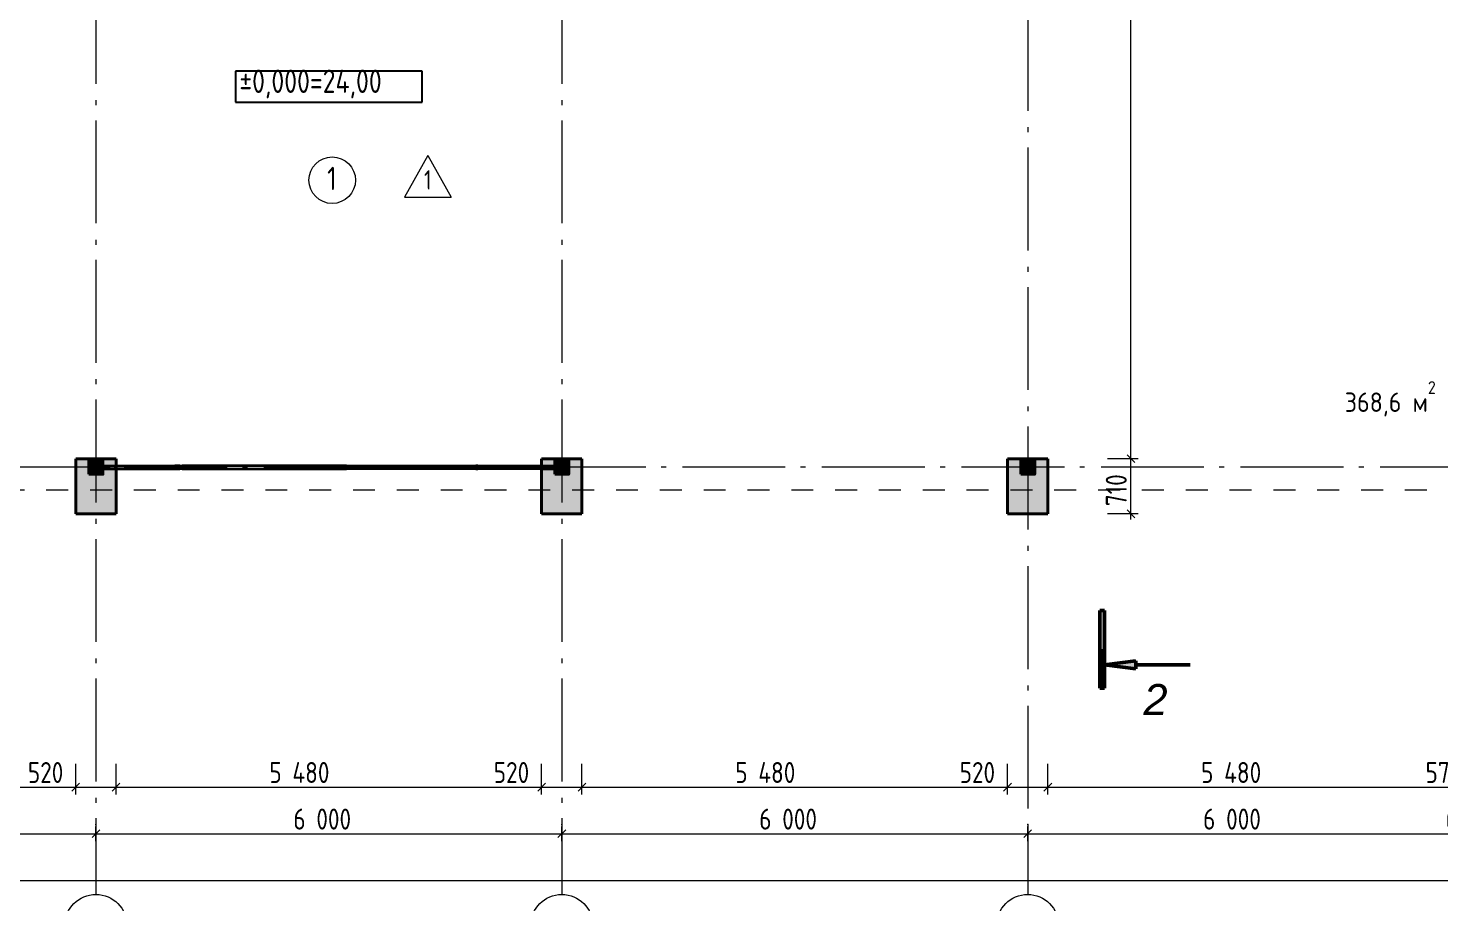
# Model space of a CAD drawing. Header units: millimetres. Extents: x -61690 to 288735, y 32617 to 77592.
# Drawn here: x -34143 to -15964, y 51846 to 63110 of the extents above; entities that cross this region are included whole.
import ezdxf
from ezdxf.enums import TextEntityAlignment as Align

# ---------------------------------------------------------------- set-up
doc = ezdxf.new("R2010")
doc.units = ezdxf.units.MM
doc.header["$MEASUREMENT"] = 0
doc.linetypes.add('Dashed', pattern=[564.444447, 282.222223, -282.222223])
doc.linetypes.add('Double Dashed', pattern=[1797.222233, 1325, -211.666656, 63.333344, -197.222233])
for name, color, linetype in [('колонны', 7, 'Continuous'), ('оси', 7, 'Continuous'), ('отделка', 7, 'Continuous'), ('размеры', 7, 'Continuous'), ('размеры внутр', 7, 'Continuous'), ('разрезы', 7, 'Continuous'), ('№ помещений', 7, 'Continuous')]:
    doc.layers.add(name, color=color, linetype=linetype)
for name, color, linetype, lineweight in [('колонны_Ном._пера__94', 252, 'Continuous', 13), ('колонны_Ном._пера__99', 7, 'Continuous', 40), ('оси_Ном._пера__96', 7, 'Continuous', 13), ('оси_Ном._пера__97', 7, 'Continuous', 20), ('отделка_Ном._пера__91', 255, 'Continuous', 13), ('отделка_Ном._пера__99', 7, 'Continuous', 40), ('площади_Ном._пера__96', 7, 'Continuous', 13), ('размеры внутр_Ном._пера__51', 98, 'Continuous', 50), ('размеры внутр_Ном._пера__96', 7, 'Continuous', 13), ('размеры_Ном._пера__1', 7, 'Continuous', 25), ('размеры_Ном._пера__51', 98, 'Continuous', 50), ('размеры_Ном._пера__96', 7, 'Continuous', 13), ('разрезы_Ном._пера__100', 7, 'Continuous', 50), ('разрезы_Ном._пера__96', 7, 'Continuous', 13), ('разрезы_Ном._пера__97', 7, 'Continuous', 20), ('стены внутр_Ном._пера__96', 7, 'Continuous', 13), ('чертеж_Ном._пера__98', 7, 'Continuous', 35), ('экспликац проемов_Ном._пера__1', 7, 'Continuous', 25), ('экспликац проемов_Ном._пера__97', 7, 'Continuous', 20), ('№ помещений_Ном._пера__96', 7, 'Continuous', 13)]:
    doc.layers.add(name, color=color, linetype=linetype, lineweight=lineweight)
doc.styles.add('СГЕНЕРИР_СТИЛЬ_1', font='isocp.shx')
doc.styles.add('СГЕНЕРИР_СТИЛЬ_2', font='gost_2_304-81_type.ttf')
doc.styles.add('СГЕНЕРИР_СТИЛЬ_3', font='CS_Gost2304.shx')
doc.styles.add('СГЕНЕРИР_СТИЛЬ_4', font='gost_2_304-81_type.ttf')
doc.styles.add('СГЕНЕРИР_СТИЛЬ_5', font='ariali.ttf')
doc.dimstyles.new('СГЕНЕРИР_СТИЛЬ__1', dxfattribs={"dimtxt": 270.000005, "dimasz": 95, "dimexe": 0.18, "dimexo": 0, "dimgap": 0.09, "dimtad": 1, "dimtih": 1, "dimtoh": 1, "dimdec": 0, "dimzin": 0, "dimdsep": 46, "dimtxsty": 'СГЕНЕРИР_СТИЛЬ_2', "dimblk": 'ARROWHEAD_6', "dimblk1": 'ARROWHEAD_6', "dimblk2": 'ARROWHEAD_6', "dimcen": 0.09, "dimclrd": 7, "dimclre": 7, "dimclrt": 98, "dimadec": 0, "dimazin": 0, "dimtfac": 1, "dimtdec": 4, "dimtmove": 2, "dimatfit": 3, "dimfxl": 1, "dimtolj": 1, "dimtzin": 0, "dimarcsym": 0})
doc.dimstyles.new('СГЕНЕРИР_СТИЛЬ__2', dxfattribs={"dimtxt": 270.000005, "dimasz": 95, "dimexe": 0.18, "dimexo": 0, "dimgap": 0.09, "dimtad": 1, "dimtih": 1, "dimtoh": 1, "dimdec": 0, "dimzin": 0, "dimdsep": 46, "dimtxsty": 'СГЕНЕРИР_СТИЛЬ_2', "dimblk": 'ARROWHEAD_6', "dimblk1": 'ARROWHEAD_6', "dimblk2": 'ARROWHEAD_6', "dimcen": 0.09, "dimclrd": 7, "dimclre": 7, "dimclrt": 98, "dimadec": 0, "dimazin": 0, "dimtfac": 1, "dimtdec": 4, "dimtmove": 0, "dimatfit": 3, "dimfxl": 1, "dimtolj": 1, "dimtzin": 0, "dimarcsym": 0})
doc.dimstyles.new('СГЕНЕРИР_СТИЛЬ__4', dxfattribs={"dimtxt": 270.000005, "dimasz": 95, "dimexe": 0.18, "dimexo": 300, "dimgap": 0.09, "dimtad": 1, "dimdec": 0, "dimzin": 0, "dimdsep": 46, "dimtxsty": 'СГЕНЕРИР_СТИЛЬ_2', "dimblk": 'ARROWHEAD_6', "dimblk1": 'ARROWHEAD_6', "dimblk2": 'ARROWHEAD_6', "dimcen": 0.09, "dimclrd": 7, "dimclre": 7, "dimclrt": 98, "dimadec": 0, "dimazin": 0, "dimtfac": 1, "dimtdec": 4, "dimtmove": 0, "dimatfit": 3, "dimfxl": 1, "dimtolj": 1, "dimtzin": 0, "dimarcsym": 0})
doc.dimstyles.new('СГЕНЕРИР_СТИЛЬ__6', dxfattribs={"dimtxt": 270.000005, "dimasz": 95, "dimexe": 0.18, "dimexo": 300, "dimgap": 0.09, "dimtad": 1, "dimtih": 1, "dimtoh": 1, "dimdec": 0, "dimzin": 0, "dimdsep": 46, "dimtxsty": 'СГЕНЕРИР_СТИЛЬ_2', "dimblk": 'ARROWHEAD_6', "dimblk1": 'ARROWHEAD_6', "dimblk2": 'ARROWHEAD_6', "dimcen": 0.09, "dimclrd": 7, "dimclre": 7, "dimclrt": 98, "dimadec": 0, "dimazin": 0, "dimtfac": 1, "dimtdec": 4, "dimtmove": 0, "dimatfit": 3, "dimfxl": 1, "dimtolj": 1, "dimtzin": 0, "dimarcsym": 0})

# ---------------------------------------------------------------- blocks, each defined once
blk = doc.blocks.new('Стена_3_2', base_point=(-21271, 57566))
at = {"layer": 'отделка_Ном._пера__91', "linetype": 'Continuous'}
blk.add_hatch(color=256, dxfattribs=at).paths.add_polyline_path([(-21531, 57566), (-21531, 56856), (-21011, 56856), (-21011, 57566)])
at = {"layer": 'отделка_Ном._пера__99', "linetype": 'Continuous', "flags": 128}
for points in [[(-21531, 57566), (-21531, 56856)], [(-21011, 57566), (-21531, 57566)], [(-21011, 56856), (-21011, 57566)], [(-21531, 56856), (-21011, 56856)]]:
    blk.add_lwpolyline(points, dxfattribs=at)
blk = doc.blocks.new('Стена_13_2', base_point=(-33271, 57566))
at = {"layer": 'отделка_Ном._пера__91', "linetype": 'Continuous'}
blk.add_hatch(color=256, dxfattribs=at).paths.add_polyline_path([(-33531, 57566), (-33531, 56856), (-33011, 56856), (-33011, 57566)])
at = {"layer": 'отделка_Ном._пера__99', "linetype": 'Continuous', "flags": 128}
for points in [[(-33531, 57566), (-33531, 56856)], [(-33011, 57566), (-33531, 57566)], [(-33011, 56856), (-33011, 57566)], [(-33531, 56856), (-33011, 56856)]]:
    blk.add_lwpolyline(points, dxfattribs=at)
blk = doc.blocks.new('Стена_14_2', base_point=(-27271, 57566))
at = {"layer": 'отделка_Ном._пера__91', "linetype": 'Continuous'}
blk.add_hatch(color=256, dxfattribs=at).paths.add_polyline_path([(-27531, 57566), (-27531, 56856), (-27011, 56856), (-27011, 57566)])
at = {"layer": 'отделка_Ном._пера__99', "linetype": 'Continuous', "flags": 128}
for points in [[(-27531, 57566), (-27531, 56856)], [(-27011, 57566), (-27531, 57566)], [(-27011, 56856), (-27011, 57566)], [(-27531, 56856), (-27011, 56856)]]:
    blk.add_lwpolyline(points, dxfattribs=at)
blk = doc.blocks.new('Колонна_35_2', base_point=(-21271, 57456))
at = {"layer": 'колонны_Ном._пера__94', "linetype": 'Continuous'}
blk.add_hatch(color=256, dxfattribs=at).paths.add_polyline_path([(-21361, 57366), (-21181, 57366), (-21181, 57546), (-21361, 57546)])
at = {"layer": 'колонны_Ном._пера__99', "linetype": 'Continuous', "flags": 128}
blk.add_lwpolyline([(-21361, 57366), (-21181, 57366), (-21181, 57546), (-21361, 57546)], close=True, dxfattribs=at)
blk = doc.blocks.new('Колонна_36_2', base_point=(-27271, 57456))
at = {"layer": 'колонны_Ном._пера__94', "linetype": 'Continuous'}
blk.add_hatch(color=256, dxfattribs=at).paths.add_polyline_path([(-27361, 57366), (-27181, 57366), (-27181, 57546), (-27361, 57546)])
at = {"layer": 'колонны_Ном._пера__99', "linetype": 'Continuous', "flags": 128}
blk.add_lwpolyline([(-27361, 57366), (-27181, 57366), (-27181, 57546), (-27361, 57546)], close=True, dxfattribs=at)
blk = doc.blocks.new('Колонна_39_2', base_point=(-33271, 57456))
at = {"layer": 'колонны_Ном._пера__94', "linetype": 'Continuous'}
blk.add_hatch(color=256, dxfattribs=at).paths.add_polyline_path([(-33361, 57366), (-33181, 57366), (-33181, 57546), (-33361, 57546)])
at = {"layer": 'колонны_Ном._пера__99', "linetype": 'Continuous', "flags": 128}
blk.add_lwpolyline([(-33361, 57366), (-33181, 57366), (-33181, 57546), (-33361, 57546)], close=True, dxfattribs=at)
blk = doc.blocks.new('Стандартный маркер сетки_3')
at = {"layer": 'оси_Ном._пера__96', "linetype": 'Double Dashed'}
for p, q in [((900, 0), (0, 0)), ((900, 0), (17157, 0)), ((17157, 0), (18057, 0))]:
    blk.add_line(p, q, dxfattribs=at)
blk.add_point((17157, 0), dxfattribs=at)
blk.add_point((17157, 0), dxfattribs=at)
at = {"layer": 'оси_Ном._пера__97', "linetype": 'Continuous'}
blk.add_circle((18457, 0), 400, dxfattribs=at)
at = {"layer": 'оси_Ном._пера__96', "style": 'СГЕНЕРИР_СТИЛЬ_2'}
blk.add_attdef('AC_MarkerText_1', text='', height=350, rotation=90, dxfattribs=at).set_placement((18727, -122), align=Align.BOTTOM_LEFT)
blk = doc.blocks.new('Стандартный маркер сетки_4')
at = {"layer": 'оси_Ном._пера__96', "linetype": 'Double Dashed'}
for p, q in [((900, 0), (0, 0)), ((900, 0), (17157, 0)), ((17157, 0), (18057, 0))]:
    blk.add_line(p, q, dxfattribs=at)
blk.add_point((17157, 0), dxfattribs=at)
blk.add_point((17157, 0), dxfattribs=at)
at = {"layer": 'оси_Ном._пера__97', "linetype": 'Continuous'}
blk.add_circle((18457, 0), 400, dxfattribs=at)
at = {"layer": 'оси_Ном._пера__96', "style": 'СГЕНЕРИР_СТИЛЬ_2'}
blk.add_attdef('AC_MarkerText_1', text='', height=350, rotation=90, dxfattribs=at).set_placement((18727, -139), align=Align.BOTTOM_LEFT)
blk = doc.blocks.new('Стандартный маркер сетки_5')
at = {"layer": 'оси_Ном._пера__96', "linetype": 'Double Dashed'}
for p, q in [((900, 0), (0, 0)), ((900, 0), (20403, 0)), ((20403, 0), (21303, 0))]:
    blk.add_line(p, q, dxfattribs=at)
blk.add_point((20403, 0), dxfattribs=at)
blk.add_point((20403, 0), dxfattribs=at)
at = {"layer": 'оси_Ном._пера__97', "linetype": 'Continuous'}
blk.add_circle((21703, 0), 400, dxfattribs=at)
at = {"layer": 'оси_Ном._пера__96', "style": 'СГЕНЕРИР_СТИЛЬ_2'}
blk.add_attdef('AC_MarkerText_1', text='', height=350, rotation=90, dxfattribs=at).set_placement((21973, -122), align=Align.BOTTOM_LEFT)
blk = doc.blocks.new('Стандартный маркер сетки_14')
at = {"layer": 'оси_Ном._пера__96', "linetype": 'Double Dashed'}
blk.add_line((900, 0), (76535, 0), dxfattribs=at)
at = {"layer": 'оси_Ном._пера__96', "style": 'СГЕНЕРИР_СТИЛЬ_2'}
for tag, p in [('AC_MarkerText_1_1', (-244, 270)), ('AC_MarkerText_1_2', (77991, 270))]:
    blk.add_attdef(tag, text='', height=350, rotation=180, dxfattribs=at).set_placement(p, align=Align.BOTTOM_LEFT)
blk = doc.blocks.new('Номер помещения 15')
at = {"layer": '№ помещений_Ном._пера__96', "linetype": 'Continuous'}
blk.add_circle((0, 0), 300, dxfattribs=at)
at = {"layer": '№ помещений_Ном._пера__96', "insert": (-65, 23), "char_height": 300, "attachment_point": 4, "style": 'СГЕНЕРИР_СТИЛЬ_3'}
blk.add_mtext('{1}', dxfattribs=at)
blk = doc.blocks.new('Связ001')
at = {"layer": 'чертеж_Ном._пера__98', "linetype": 'Continuous'}
for p, q in [((0, 40), (1059, 40)), ((0, 40), (0, 0)), ((0, 0), (1059, 0)), ((82, 0), (82, 40)), ((178, 0), (178, 40)), ((260, 40), (260, 0)), ((1059, 40), (1059, 0)), ((1126, 40), (1059, 40)), ((1059, 0), (1126, 0)), ((1075, 0), (1075, 40)), ((1126, 0), (1126, 40)), ((1126, 40), (1157, 40)), ((1157, 0), (1126, 0)), ((1157, 40), (1157, 0)), ((2893, 40), (1157, 40)), ((1157, 0), (3141, 0)), ((3141, 40), (2893, 40)), ((2893, 40), (2893, 0)), ((3120, 40), (3120, 0)), ((3141, 0), (3141, 40)), ((3367, 40), (3141, 40)), ((3141, 0), (3367, 0)), ((3367, 40), (5103, 40)), ((3367, 0), (3367, 40)), ((5103, 0), (3367, 0)), ((5103, 40), (5103, 0)), ((5134, 40), (5103, 40)), ((5103, 0), (5134, 0)), ((5134, 40), (5134, 0)), ((5134, 40), (5201, 40)), ((6000, 0), (5134, 0)), ((5185, 40), (5185, 0)), ((5201, 0), (5201, 40)), ((5201, 40), (6260, 40)), ((6000, 40), (6000, 0)), ((6000, 0), (6260, 0)), ((6082, 0), (6082, 40)), ((6178, 0), (6178, 40)), ((6260, 40), (6260, 0))]:
    blk.add_line(p, q, dxfattribs=at)
blk = doc.blocks.new('*D196')
at = {"layer": 'размеры_Ном._пера__96', "linetype": 'Continuous', "transparency": 16777216}
for p, q in [((-45221, 52185), (-45321, 52085)), ((-45271, 52041), (-45271, 52229)), ((22329, 52085), (22429, 52185)), ((22379, 52041), (22379, 52229)), ((-45346, 52135), (-45271, 52135)), ((-45271, 52135), (22379, 52135)), ((22379, 52135), (22454, 52135))]:
    blk.add_line(p, q, dxfattribs=at)
at = {"layer": 'размеры_Ном._пера__51', "transparency": 16777216, "insert": (-12489, 52210), "char_height": 270, "attachment_point": 7, "style": 'СГЕНЕРИР_СТИЛЬ_2'}
blk.add_mtext('{67\xa0650}', dxfattribs=at)
blk = doc.blocks.new('ARROWHEAD_6')
at = {"color": 0, "linetype": 'Continuous', "lineweight": 0}
for p, q in [((0, 0), (-1, 0)), ((-0.5, -0.5), (0.5, 0.5))]:
    blk.add_line(p, q, dxfattribs=at)
blk = doc.blocks.new('*D200')
at = {"layer": 'размеры_Ном._пера__96', "linetype": 'Continuous', "transparency": 16777216}
for p, q in [((-39221, 52785), (-39321, 52685)), ((-39271, 52641), (-39271, 52829)), ((-39271, 52735), (-33271, 52735)), ((-33221, 52785), (-33321, 52685)), ((-33271, 52641), (-33271, 52829))]:
    blk.add_line(p, q, dxfattribs=at)
at = {"layer": 'размеры_Ном._пера__51', "transparency": 16777216, "insert": (-36728, 52789), "char_height": 270, "attachment_point": 7, "style": 'СГЕНЕРИР_СТИЛЬ_2'}
blk.add_mtext('{6\xa0000}', dxfattribs=at)
blk = doc.blocks.new('*D201')
at = {"layer": 'размеры_Ном._пера__96', "linetype": 'Continuous', "transparency": 16777216}
for p, q in [((-33221, 52785), (-33321, 52685)), ((-33271, 52641), (-33271, 52829)), ((-33271, 52735), (-27271, 52735)), ((-27221, 52785), (-27321, 52685)), ((-27271, 52641), (-27271, 52829))]:
    blk.add_line(p, q, dxfattribs=at)
at = {"layer": 'размеры_Ном._пера__51', "transparency": 16777216, "insert": (-30728, 52789), "char_height": 270, "attachment_point": 7, "style": 'СГЕНЕРИР_СТИЛЬ_2'}
blk.add_mtext('{6\xa0000}', dxfattribs=at)
blk = doc.blocks.new('*D202')
at = {"layer": 'размеры_Ном._пера__96', "linetype": 'Continuous', "transparency": 16777216}
for p, q in [((-27221, 52785), (-27321, 52685)), ((-27271, 52641), (-27271, 52829)), ((-27271, 52735), (-21271, 52735)), ((-21221, 52785), (-21321, 52685)), ((-21271, 52641), (-21271, 52829))]:
    blk.add_line(p, q, dxfattribs=at)
at = {"layer": 'размеры_Ном._пера__51', "transparency": 16777216, "insert": (-24728, 52789), "char_height": 270, "attachment_point": 7, "style": 'СГЕНЕРИР_СТИЛЬ_2'}
blk.add_mtext('{6\xa0000}', dxfattribs=at)
blk = doc.blocks.new('*D203')
at = {"layer": 'размеры_Ном._пера__96', "linetype": 'Continuous', "transparency": 16777216}
for p, q in [((-21221, 52785), (-21321, 52685)), ((-21271, 52641), (-21271, 52829)), ((-21271, 52735), (-15271, 52735)), ((-15221, 52785), (-15321, 52685)), ((-15271, 52641), (-15271, 52829))]:
    blk.add_line(p, q, dxfattribs=at)
at = {"layer": 'размеры_Ном._пера__51', "transparency": 16777216, "char_height": 270, "attachment_point": 7, "style": 'СГЕНЕРИР_СТИЛЬ_2'}
for s, insert in [('{6\xa0000}', (-19011, 52789)), ('{650}', (-15887, 52789))]:
    blk.add_mtext(s, dxfattribs=dict(at, insert=insert))
blk = doc.blocks.new('*D255')
at = {"layer": 'размеры внутр_Ном._пера__96', "linetype": 'Continuous', "transparency": 16777216}
for p, q in [((-39011, 53241), (-39011, 53635)), ((-33531, 53241), (-33531, 53635)), ((-38961, 53385), (-39061, 53285)), ((-39011, 53335), (-33531, 53335)), ((-33481, 53385), (-33581, 53285))]:
    blk.add_line(p, q, dxfattribs=at)
at = {"layer": 'размеры внутр_Ном._пера__51', "transparency": 16777216, "char_height": 270, "attachment_point": 7, "style": 'СГЕНЕРИР_СТИЛЬ_2'}
for s, insert in [('{5\xa0480}', (-37037, 53389)), ('{520}', (-34147, 53389))]:
    blk.add_mtext(s, dxfattribs=dict(at, insert=insert))
blk = doc.blocks.new('*D256')
at = {"layer": 'размеры внутр_Ном._пера__96', "linetype": 'Continuous', "transparency": 16777216}
for p, q in [((-33531, 53241), (-33531, 53635)), ((-33011, 53241), (-33011, 53635)), ((-33481, 53385), (-33581, 53285)), ((-33531, 53335), (-33011, 53335)), ((-32961, 53385), (-33061, 53285))]:
    blk.add_line(p, q, dxfattribs=at)
blk = doc.blocks.new('*D257')
at = {"layer": 'размеры внутр_Ном._пера__96', "linetype": 'Continuous', "transparency": 16777216}
for p, q in [((-33011, 53241), (-33011, 53635)), ((-27531, 53241), (-27531, 53635)), ((-32961, 53385), (-33061, 53285)), ((-33011, 53335), (-27531, 53335)), ((-27481, 53385), (-27581, 53285))]:
    blk.add_line(p, q, dxfattribs=at)
at = {"layer": 'размеры внутр_Ном._пера__51', "transparency": 16777216, "char_height": 270, "attachment_point": 7, "style": 'СГЕНЕРИР_СТИЛЬ_2'}
for s, insert in [('{5\xa0480}', (-31037, 53389)), ('{520}', (-28147, 53389))]:
    blk.add_mtext(s, dxfattribs=dict(at, insert=insert))
blk = doc.blocks.new('*D258')
at = {"layer": 'размеры внутр_Ном._пера__96', "linetype": 'Continuous', "transparency": 16777216}
for p, q in [((-27531, 53241), (-27531, 53635)), ((-27011, 53241), (-27011, 53635)), ((-27481, 53385), (-27581, 53285)), ((-27531, 53335), (-27011, 53335)), ((-26961, 53385), (-27061, 53285))]:
    blk.add_line(p, q, dxfattribs=at)
blk = doc.blocks.new('*D259')
at = {"layer": 'размеры внутр_Ном._пера__96', "linetype": 'Continuous', "transparency": 16777216}
for p, q in [((-27011, 53241), (-27011, 53635)), ((-21531, 53241), (-21531, 53635)), ((-26961, 53385), (-27061, 53285)), ((-27011, 53335), (-21531, 53335)), ((-21481, 53385), (-21581, 53285))]:
    blk.add_line(p, q, dxfattribs=at)
at = {"layer": 'размеры внутр_Ном._пера__51', "transparency": 16777216, "char_height": 270, "attachment_point": 7, "style": 'СГЕНЕРИР_СТИЛЬ_2'}
for s, insert in [('{5\xa0480}', (-25037, 53389)), ('{520}', (-22147, 53389))]:
    blk.add_mtext(s, dxfattribs=dict(at, insert=insert))
blk = doc.blocks.new('*D260')
at = {"layer": 'размеры внутр_Ном._пера__96', "linetype": 'Continuous', "transparency": 16777216}
for p, q in [((-21531, 53241), (-21531, 53635)), ((-21011, 53241), (-21011, 53635)), ((-21481, 53385), (-21581, 53285)), ((-21531, 53335), (-21011, 53335)), ((-20961, 53385), (-21061, 53285))]:
    blk.add_line(p, q, dxfattribs=at)
blk = doc.blocks.new('*D261')
at = {"layer": 'размеры внутр_Ном._пера__96', "linetype": 'Continuous', "transparency": 16777216}
for p, q in [((-21011, 53241), (-21011, 53635)), ((-15531, 53241), (-15531, 53635)), ((-20961, 53385), (-21061, 53285)), ((-21011, 53335), (-15531, 53335)), ((-15481, 53385), (-15581, 53285))]:
    blk.add_line(p, q, dxfattribs=at)
at = {"layer": 'размеры внутр_Ном._пера__51', "transparency": 16777216, "char_height": 270, "attachment_point": 7, "style": 'СГЕНЕРИР_СТИЛЬ_2'}
for s, insert in [('{5\xa0480}', (-19037, 53389)), ('{570}', (-16147, 53389))]:
    blk.add_mtext(s, dxfattribs=dict(at, insert=insert))
blk = doc.blocks.new('*D338')
at = {"layer": 'размеры внутр_Ном._пера__96', "linetype": 'Continuous', "transparency": 16777216}
for p, q in [((-19848, 57566), (-20241, 57566)), ((-19991, 57616), (-19891, 57516)), ((-19941, 56856), (-19941, 57566)), ((-19991, 56906), (-19891, 56806)), ((-19848, 56856), (-20241, 56856)), ((-19941, 56781), (-19941, 56856))]:
    blk.add_line(p, q, dxfattribs=at)
at = {"layer": 'размеры внутр_Ном._пера__51', "transparency": 16777216, "insert": (-19995, 56955), "char_height": 270, "attachment_point": 7, "rotation": 90, "style": 'СГЕНЕРИР_СТИЛЬ_2'}
blk.add_mtext('{710}', dxfattribs=at)
blk = doc.blocks.new('*D339')
at = {"layer": 'размеры внутр_Ном._пера__96', "linetype": 'Continuous', "transparency": 16777216}
for p, q in [((-19641, 71746), (-20035, 71746)), ((-19991, 71796), (-19891, 71696)), ((-19941, 57566), (-19941, 71746)), ((-19848, 57566), (-20241, 57566)), ((-19991, 57616), (-19891, 57516))]:
    blk.add_line(p, q, dxfattribs=at)
at = {"layer": 'размеры внутр_Ном._пера__51', "transparency": 16777216, "char_height": 270, "attachment_point": 7, "rotation": 90, "style": 'СГЕНЕРИР_СТИЛЬ_2'}
for s, insert in [('{190}', (-19995, 71185)), ('{14\xa0180}', (-19995, 63878))]:
    blk.add_mtext(s, dxfattribs=dict(at, insert=insert))
blk = doc.blocks.new('Отметка уровня_3_2', base_point=(-30272, 62357))
at = {"layer": 'размеры_Ном._пера__1', "linetype": 'Continuous'}
for p, q in [((-29070, 62557), (-31474, 62557)), ((-31474, 62557), (-31474, 62157)), ((-29070, 62157), (-29070, 62557)), ((-31474, 62157), (-29070, 62157))]:
    blk.add_line(p, q, dxfattribs=at)
at = {"layer": 'размеры_Ном._пера__51', "insert": (-31424, 62207), "char_height": 300, "attachment_point": 7, "style": 'СГЕНЕРИР_СТИЛЬ_4'}
blk.add_mtext('{±0,000=24,00}', dxfattribs=at)
blk = doc.blocks.new('Плоскость сечения_2_2', base_point=(-20310, 54611))
at = {"layer": 'разрезы_Ном._пера__100', "linetype": 'Continuous'}
for points in [[(-20280, 77063), (-20340, 77063), (-20340, 76063), (-20280, 76063)], [(-19880, 76813), (-20280, 76763), (-19880, 76713)], [(-20280, 54611), (-20280, 55611), (-20340, 55611), (-20340, 54611)], [(-19880, 54861), (-19880, 54961), (-20280, 54911)]]:
    blk.add_hatch(color=256, dxfattribs=at).paths.add_polyline_path(points)
for p, q in [((-20340, 76063), (-20340, 77063)), ((-20340, 77063), (-20280, 77063)), ((-20280, 77063), (-20280, 76063)), ((-20280, 76763), (-19880, 76813)), ((-19880, 76713), (-20280, 76763)), ((-19880, 76813), (-19880, 76713)), ((-19880, 76763), (-19177, 76763)), ((-20280, 76063), (-20340, 76063)), ((-20280, 55611), (-20340, 55611)), ((-20340, 55611), (-20340, 54611)), ((-20280, 54611), (-20280, 55611)), ((-19880, 54961), (-20280, 54911)), ((-20280, 54911), (-19880, 54861)), ((-19880, 54861), (-19880, 54961)), ((-19880, 54911), (-19177, 54911)), ((-20340, 54611), (-20280, 54611))]:
    blk.add_line(p, q, dxfattribs=at)
at = {"layer": 'разрезы_Ном._пера__96', "linetype": 'Continuous'}
blk.add_line((-20310, 54611), (-20310, 55111), dxfattribs=at)
at = {"layer": 'разрезы_Ном._пера__97', "char_height": 400, "style": 'СГЕНЕРИР_СТИЛЬ_5'}
for insert, attachment_point in [((-19477, 77212), 6), ((-19780, 54463), 4)]:
    blk.add_mtext('{2}', dxfattribs=dict(at, insert=insert, attachment_point=attachment_point))

msp = doc.modelspace()

# ---------------------------------------------------------------- linework, layer by layer
at = {"layer": 'стены внутр_Ном._пера__96', "linetype": 'Dashed', "flags": 128}
msp.add_lwpolyline([(-15566, 57160.7), (-44976, 57160.7)], dxfattribs=at)
at = {"layer": 'экспликац проемов_Ном._пера__97', "linetype": 'Continuous'}
for p, q in [((-28997.1, 61469.3), (-29297.1, 60936)), ((-28997.1, 61469.3), (-28697.1, 60936)), ((-29297.1, 60936), (-28697.1, 60936))]:
    msp.add_line(p, q, dxfattribs=at)

# ---------------------------------------------------------------- block references
at = {"layer": 'колонны'}
for name, p in [('Колонна_39_2', (-33271, 57455.7)), ('Колонна_36_2', (-27271, 57455.7)), ('Колонна_35_2', (-21271, 57455.7))]:
    msp.add_blockref(name, p, dxfattribs=at)
at = {"layer": 'оси', "color": 251, "linetype": 'Continuous', "lineweight": 13}
ref = msp.add_blockref('Стандартный маркер сетки_5', (-21271, 73257.1), dxfattribs=dict(at, zscale=1000, rotation=270))
ref.add_attrib('AC_MarkerText_1', '5', dxfattribs={"color": 7, "linetype": 'Continuous', "lineweight": 13, "height": 350, "rotation": 360, "style": 'СГЕНЕРИР_СТИЛЬ_2'}).set_placement((-21393.2, 51284), align=Align.BOTTOM_LEFT)
ref = msp.add_blockref('Стандартный маркер сетки_3', (-33271, 70011.1), dxfattribs=dict(at, zscale=1000, rotation=270))
ref.add_attrib('AC_MarkerText_1', '3', dxfattribs={"color": 7, "linetype": 'Continuous', "lineweight": 13, "height": 350, "rotation": 360, "style": 'СГЕНЕРИР_СТИЛЬ_2'}).set_placement((-33393.2, 51284), align=Align.BOTTOM_LEFT)
ref = msp.add_blockref('Стандартный маркер сетки_4', (-27271, 70011.1), dxfattribs=dict(at, zscale=1000, rotation=270))
ref.add_attrib('AC_MarkerText_1', '4', dxfattribs={"color": 7, "linetype": 'Continuous', "lineweight": 13, "height": 350, "rotation": 360, "style": 'СГЕНЕРИР_СТИЛЬ_2'}).set_placement((-27410.2, 51284), align=Align.BOTTOM_LEFT)
at = {"layer": 'оси', "color": 251, "linetype": 'Continuous', "lineweight": 13, "zscale": 1000, "rotation": 180}
msp.add_blockref('Стандартный маркер сетки_14', (26830, 57455.7), dxfattribs=at)
at = {"layer": 'отделка'}
for name, p in [('Стена_13_2', (-33271, 57565.7)), ('Стена_14_2', (-27271, 57565.7)), ('Стена_3_2', (-21271, 57565.7))]:
    msp.add_blockref(name, p, dxfattribs=at)
at = {"layer": 'размеры'}
msp.add_blockref('Отметка уровня_3_2', (-30272.1, 62356.7), dxfattribs=at)
at = {"layer": 'разрезы'}
msp.add_blockref('Плоскость сечения_2_2', (-20310.2, 54611.4), dxfattribs=at)
at = {"layer": 'чертеж_Ном._пера__98', "linetype": 'Continuous', "xscale": 0.9584354169361499, "zscale": 1000}
msp.add_blockref('Связ001', (-33271, 57435.7), dxfattribs=at)
at = {"layer": '№ помещений', "color": 102, "linetype": 'Continuous', "lineweight": 15, "zscale": 1000}
msp.add_blockref('Номер помещения 15', (-30228, 61152.7), dxfattribs=at)

# ---------------------------------------------------------------- texts
at = {"layer": 'площади_Ном._пера__96', "insert": (-17187.3, 58109.9), "char_height": 250, "attachment_point": 7, "style": 'СГЕНЕРИР_СТИЛЬ_1'}
msp.add_mtext('{368,6 м{\\H0.66x;\\S2^  ;}}', dxfattribs=at)
at = {"layer": 'экспликац проемов_Ном._пера__1', "linetype": 'Continuous', "insert": (-28997.1, 61156.6), "char_height": 250, "attachment_point": 5, "style": 'СГЕНЕРИР_СТИЛЬ_2'}
msp.add_mtext('{\\W0.950000x;1}', dxfattribs=at)

# ---------------------------------------------------------------- dimensions: what is measured, and where the dimension line sits
at = {"layer": 'размеры', "linetype": 'Continuous'}
for base, p1, p2, dimstyle, picture, middle in [((22379, 52135.2), (-45271, 53544.3), (22379, 61134.3), 'СГЕНЕРИР_СТИЛЬ__1', '*D196', (-11924.9, 52345.2)), ((-33271, 52735.2), (-39271, 53583.3), (-33271, 53682.6), 'СГЕНЕРИР_СТИЛЬ__2', '*D200', (-36266.3, 52924.2)), ((-27271, 52735.2), (-33271, 53682.6), (-27271, 53517), 'СГЕНЕРИР_СТИЛЬ__2', '*D201', (-30266.3, 52924.2)), ((-21271, 52735.2), (-27271, 53517), (-21271, 53715.7), 'СГЕНЕРИР_СТИЛЬ__2', '*D202', (-24266.3, 52924.2)), ((-15271, 52735.2), (-21271, 53715.7), (-15271, 53748.9), 'СГЕНЕРИР_СТИЛЬ__2', '*D203', (-18549, 52924.2))]:
    dim = msp.add_linear_dim(base=base, p1=p1, p2=p2, dimstyle=dimstyle, dxfattribs=at)
    dim.commit()
    dim.dimension.update_dxf_attribs({"geometry": picture, "text_midpoint": middle, "dimtype": 160})
at = {"layer": 'размеры внутр', "linetype": 'Continuous'}
for base, p1, p2, picture, middle in [((-19941.5, 71745.7), (-21011, 57565.7), (-18204, 71745.7), '*D339', (-20130.5, 64442.1)), ((-19941.5, 57565.7), (-21011, 56855.7), (-21011, 57565.7), '*D338', (-20130.5, 57262.7))]:
    dim = msp.add_linear_dim(base=base, p1=p1, p2=p2, angle=90, dimstyle='СГЕНЕРИР_СТИЛЬ__4', dxfattribs=at)
    dim.commit()
    dim.dimension.update_dxf_attribs({"geometry": picture, "text_midpoint": middle, "dimtype": 160, "text_rotation": 90})
for base, p1, p2, picture, middle in [((-33531, 53335.2), (-39011, 56855.7), (-33531, 56855.7), '*D255', (-36575.2, 53524.2)), ((-33011, 53335.2), (-33531, 56855.7), (-33011, 56855.7), '*D256', (-33839.2, 53524.2)), ((-27531, 53335.2), (-33011, 56855.7), (-27531, 56855.7), '*D257', (-30575.2, 53524.2)), ((-27011, 53335.2), (-27531, 56855.7), (-27011, 56855.7), '*D258', (-27839.2, 53524.2)), ((-21531, 53335.2), (-27011, 56855.7), (-21531, 56855.7), '*D259', (-24575.2, 53524.2)), ((-21011, 53335.2), (-21531, 56855.7), (-21011, 56855.7), '*D260', (-21839.2, 53524.2)), ((-15531, 53335.2), (-21011, 56855.7), (-15531, 56855.7), '*D261', (-18575.2, 53524.2))]:
    dim = msp.add_linear_dim(base=base, p1=p1, p2=p2, dimstyle='СГЕНЕРИР_СТИЛЬ__6', dxfattribs=at)
    dim.commit()
    dim.dimension.update_dxf_attribs({"geometry": picture, "text_midpoint": middle, "dimtype": 160})

doc.saveas('drawing.dxf')
